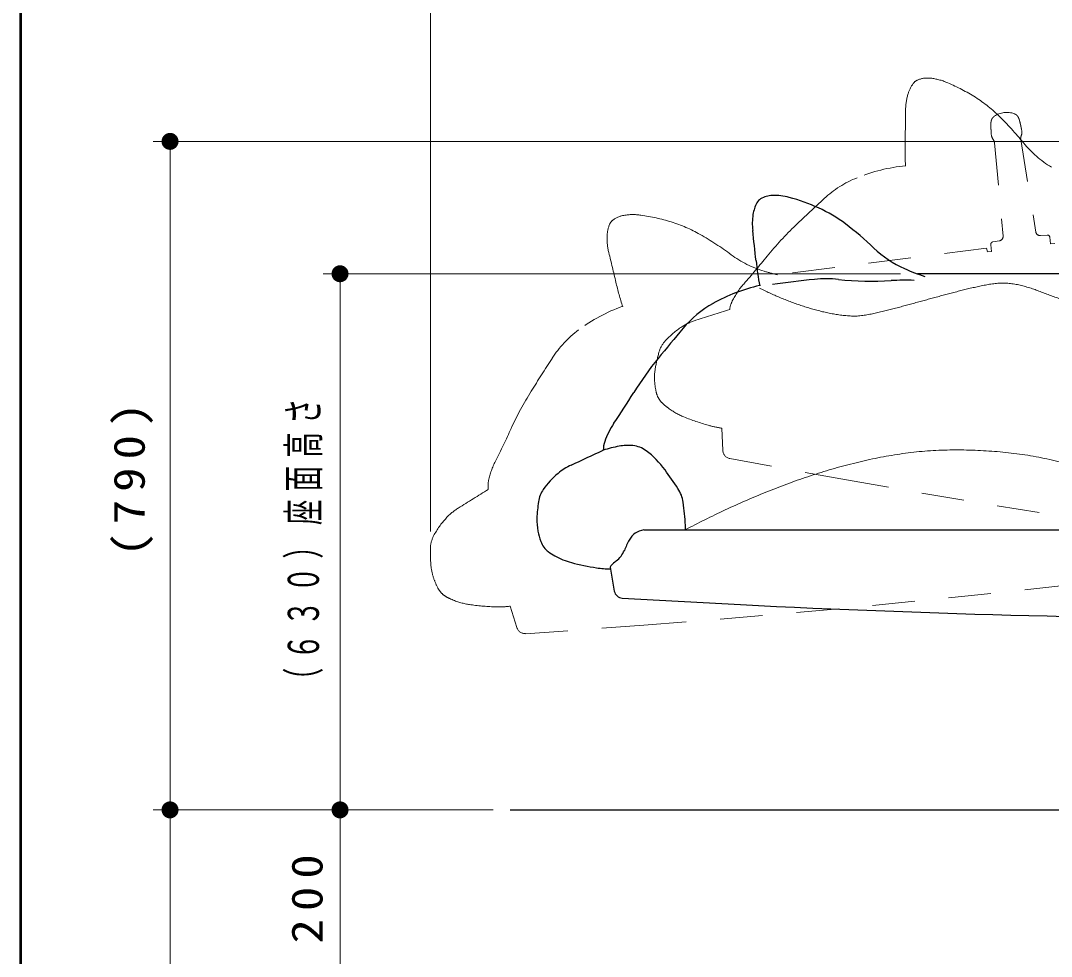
# Model space of a CAD drawing. Units: millimetres on the paper, scale 1:20. Extents: x -365 to 0, y 0 to 257.
# Drawn here: x -365 to -304.4, y 116.1 to 171.2 of the extents above; entities that cross this region are included whole.
import ezdxf

# ---------------------------------------------------------------- set-up
doc = ezdxf.new("R2010")
doc.units = ezdxf.units.MM
doc.linetypes.add('USER1', pattern=[4.5, 2.5, -2])
doc.layers.add('1_20', color=7, linetype='Continuous', lineweight=25)
doc.layers.add('NAKAMURA図枠', color=7, linetype='Continuous', lineweight=13)
doc.styles.add('ＭＳ ゴシック', font='')
doc.styles.get('ＭＳ ゴシック').set_extended_font_data('MS Gothic')

# ---------------------------------------------------------------- blocks, each defined once
blk = doc.blocks.new('filled_dot')
at = {"color": 0, "linetype": 'Continuous', "lineweight": -2, "const_width": 1.25}
blk.add_lwpolyline([(-0.625, 0, 1), (0.625, 0, 1)], format="xyb", close=True, dxfattribs=at)

msp = doc.modelspace()

# ---------------------------------------------------------------- linework, layer by layer
at = {"layer": '1_20', "lineweight": 13}
for p, q in [((-340.895, 141.14), (-340.895, 176.994)), ((-298.835, 164.096), (-357.21, 164.096)), ((-356.21, 124.761), (-356.21, 164.096)), ((-313.241, 156.308), (-347.21, 156.308)), ((-346.21, 124.761), (-346.21, 156.308)), ((-337.21, 124.761), (-357.21, 124.761)), ((-356.21, 89.761), (-356.21, 124.761)), ((-337.21, 124.761), (-356.21, 124.761)), ((-337.21, 124.761), (-347.21, 124.761)), ((-337.21, 124.761), (-347.21, 124.761)), ((-346.21, 114.761), (-346.21, 124.761))]:
    msp.add_line(p, q, dxfattribs=at)
at = {"layer": '1_20', "color": 2, "linetype": 'USER1', "lineweight": 13}
for p, q in [((-307.713, 164.012), (-307.21, 158.515)), ((-306.167, 164.208), (-305.281, 158.759)), ((-304.621, 158.586), (-305.011, 158.551)), ((-304.458, 158.456), (-304.408, 158.065)), ((-308.176, 157.811), (-320.48, 156.248)), ((-308.129, 157.593), (-308.176, 157.811)), ((-307.93, 158.015), (-307.881, 157.624)), ((-307.418, 158.245), (-307.806, 158.182)), ((-304.16, 158.096), (-304.408, 158.065)), ((-307.881, 157.624), (-308.129, 157.593)), ((-323.751, 147.224), (-323.687, 145.903)), ((-323.282, 145.43), (-316.419, 144.172)), ((-336.197, 136.747), (-335.805, 135.484)), ((-335.295, 135.128), (-328.335, 135.624))]:
    msp.add_line(p, q, dxfattribs=at)
at = {"layer": '1_20'}
for p, q in [((-299.855, 156.309), (-312.241, 156.308)), ((-328.341, 141.236), (-248.004, 141.236)), ((-330.323, 139.04), (-330.076, 137.639)), ((-329.614, 137.221), (-322.647, 136.837)), ((-336.21, 124.761), (-301.085, 124.761))]:
    msp.add_line(p, q, dxfattribs=at)
at = {"layer": '1_20', "color": 2, "linetype": 'USER1', "lineweight": 13}
for centre, radius, start, end in [((-310.774, 166.272), 2.113, 144.27979, 163.81564), ((-312.009, 167.161), 0.592, 113.29756, 144.27979), ((-311.658, 166.346), 1.479, 85.0161, 113.29756), ((-311.812, 164.582), 3.25, 67.42289, 85.0161), ((-315.102, 156.67), 11.819, 58.52748, 67.42289), ((-309.485, 165.898), 3.455, 163.81564, 179.52089), ((-313.23, 159.727), 8.234, 45.66008, 58.52748), ((-423.661, 166.853), 110.725, 358.58916, 359.52089), ((-306.99, 164.502), 1.299, 70.22382, 124.2457), ((-321.094, 151.68), 19.486, 39.22767, 45.66008), ((-307.234, 164.579), 0.671, 183.17522, 216.27602), ((-305.837, 164.268), 0.336, 159.08191, 190.32106), ((-306.773, 164.637), 0.671, 338.19482, 11.29298), ((-294.956, 163.683), 18.019, 178.58916, 183.34678), ((-308.048, 163.988), 0.336, 4.14846, 35.38761), ((-301.019, 168.069), 6.431, 219.22767, 238.64672), ((-311.889, 152.257), 10.458, 95.79628, 111.94528), ((-313.456, 156.145), 6.266, 111.94528, 132.96565), ((-102.929, -69.888), 315.155, 132.96565, 133.38331), ((-329.266, 158.285), 1.479, 99.48562, 127.76708), ((-328.974, 156.538), 3.25, 81.89241, 99.48562), ((-330.182, 148.055), 11.819, 72.997, 81.89241), ((-328.391, 158.434), 2.113, 158.74931, 178.28516), ((-329.809, 158.986), 0.592, 127.76708, 158.74931), ((-329.134, 151.483), 8.234, 60.1296, 72.997), ((-306.728, 145.748), 18.451, 133.38331, 141.07772), ((-327.05, 158.394), 3.455, 178.28516, 193.99041), ((-334.738, 141.726), 19.486, 53.69719, 60.1296), ((-307.459, 158.492), 0.25, 279.2429, 5.22662), ((-305.034, 158.8), 0.25, 189.24402, 275.2255), ((-304.607, 158.437), 0.15, 7.23476, 95.23476), ((-307.781, 158.034), 0.15, 99.23476, 187.23476), ((-437.842, 130.79), 110.725, 13.05868, 13.99041), ((-319.394, 162.611), 6.431, 233.69719, 253.11623), ((-359.671, 188.502), 49.599, 318.60149, 321.07772), ((-317.682, 168.255), 12.328, 253.11623, 256.88178), ((-312.428, 159.88), 18.019, 193.05868, 197.81629), ((-319.015, 152.661), 4.6, 138.60149, 153.62782), ((-321.722, 154.003), 1.579, 153.62782, 172.64268), ((-325.969, 144.585), 10.458, 110.2658, 126.41479), ((-389.747, 360.265), 216.512, 287.32522, 287.87584), ((-324.264, 150.349), 3.38, 107.32522, 122.90391), ((-328.458, 147.958), 6.266, 126.41479, 147.43517), ((-323.398, 149.01), 4.975, 122.90391, 137.74233), ((-325.845, 151.234), 1.669, 137.74233, 164.37065), ((-318.437, 149.161), 9.361, 164.37065, 170.37536), ((-68.131, -18.303), 315.155, 147.43517, 147.85283), ((-324.501, 150.189), 3.211, 170.37536, 183.98174), ((-323.702, 150.245), 4.011, 183.98174, 192.99453), ((-319.345, 139.572), 18.451, 147.85283, 155.54724), ((-326.221, 149.664), 1.426, 192.99453, 208.61348), ((-326.469, 149.528), 1.143, 208.61348, 227.11236), ((-324.512, 151.635), 4.018, 227.11236, 233.67846), ((-324.349, 151.857), 4.294, 233.67846, 247.69056), ((-320.86, 160.362), 13.487, 247.69056, 254.11886), ((-323.007, 152.813), 5.638, 254.11886, 262.41875), ((-381.292, 167.741), 49.599, 333.07101, 335.54724), ((-323.188, 145.927), 0.5, 182.76524, 259.29111), ((-332.97, 143.195), 4.6, 153.07101, 168.09734), ((-335.926, 143.818), 1.579, 168.09734, 187.1122), ((-379.567, 808.68), 675, 274.35291, 280.1166), ((-197.853, 808.68), 675, 259.8834, 265.64709), ((-453.331, 326.54), 216.512, 301.79474, 302.34536), ((-337.475, 139.645), 3.38, 121.79474, 137.37343), ((-336.301, 138.565), 4.975, 137.37343, 152.21185), ((-339.226, 140.107), 1.669, 152.21185, 178.84017), ((-331.536, 139.951), 9.361, 178.84017, 184.84488), ((-337.664, 139.431), 3.211, 184.84488, 198.45126), ((-336.904, 139.685), 4.011, 198.45126, 207.46405), ((-339.198, 138.493), 1.426, 207.46405, 223.083), ((-339.405, 138.299), 1.143, 223.083, 241.58188), ((-338.037, 140.828), 4.018, 241.58188, 248.14798), ((-337.934, 141.084), 4.294, 248.14798, 262.16008), ((-336.68, 150.191), 13.487, 262.16008, 268.58838), ((-336.873, 142.344), 5.638, 268.58838, 276.88826), ((-335.328, 135.632), 0.5, 197.23476, 273.76063)]:
    msp.add_arc(centre, radius, start, end, dxfattribs=at)
at = {"layer": '1_20'}
for centre, radius, start, end in [((-321.167, 160.198), 0.592, 120.53232, 151.51455), ((-320.717, 159.434), 1.479, 92.25086, 120.53232), ((-320.647, 157.664), 3.25, 74.65765, 92.25086), ((-322.914, 149.401), 11.819, 65.76224, 74.65765), ((-319.83, 159.472), 2.113, 151.51455, 171.0504), ((-321.443, 152.67), 8.234, 52.89484, 65.76224), ((-318.505, 159.264), 3.455, 171.0504, 186.75565), ((-328.231, 143.696), 19.486, 46.46243, 52.89484), ((-431.892, 145.832), 110.725, 5.82392, 6.75565), ((-310.379, 162.483), 6.431, 226.46243, 245.88147), ((-303.812, 158.896), 18.019, 185.82392, 190.58154), ((-307.969, 167.866), 12.328, 245.88147, 251.83877), ((-313.92, 110.737), 45.451, 95.52861, 98.67955), ((-317.614, 148.9), 7.11, 84.19117, 95.52861), ((-314.887, 175.704), 19.832, 264.19117, 273.15097), ((-312.921, 139.997), 15.928, 88.25263, 93.15097), ((-319.172, 145.428), 10.458, 103.03104, 119.18004), ((-321.215, 149.088), 6.266, 119.18004, 140.20041), ((-83.899, -48.633), 315.155, 140.20041, 140.61807), ((-313.232, 139.621), 18.451, 140.61807, 148.31248), ((-371.138, 175.367), 49.599, 325.83625, 328.31248), ((-326.291, 144.931), 4.6, 145.83625, 160.86258), ((-329.146, 145.922), 1.579, 160.86258, 179.87744), ((-328.279, 138.109), 8.19, 100.65225, 107.36906), ((-329.258, 143.31), 2.897, 84.50519, 100.65225), ((-329.128, 144.66), 1.542, 53.20047, 84.50519), ((-422.605, 341.975), 216.512, 294.55998, 295.1106), ((-331.343, 141.698), 5.24, 35.80177, 53.20047), ((-331.208, 141.977), 3.38, 114.55998, 130.13867), ((-330.18, 140.758), 4.975, 130.13867, 144.97708), ((-361.242, 120.133), 42.104, 33.9946, 35.80177), ((-332.887, 142.655), 1.669, 144.97708, 171.6054), ((-327.877, 142.633), 1.862, 6.97619, 33.9946), ((-325.277, 141.532), 9.361, 171.6054, 177.61012), ((-371.809, 137.258), 46.121, 5.28646, 6.97619), ((-331.422, 141.789), 3.211, 177.61012, 191.2165), ((-326.843, 141.418), 0.963, 349.06995, 5.28646), ((-330.637, 141.944), 4.011, 191.2165, 200.22929), ((-328.182, 140.086), 1.161, 97.89706, 151.45116), ((-333.063, 141.051), 1.426, 200.22929, 215.84824), ((-333.292, 140.885), 1.143, 215.84824, 234.34712), ((-324.475, 138.07), 5.38, 151.45116, 158.62642), ((-331.616, 143.221), 4.018, 234.34712, 240.91322), ((-331.482, 143.462), 4.294, 240.91322, 254.92532), ((-330.795, 140.543), 1.406, 306.13013, 338.62642), ((-329.091, 152.338), 13.487, 254.92532, 261.35362), ((-330.271, 144.579), 5.638, 261.35362, 269.6535), ((-330.11, 138.98), 0.221, 138.18777, 164.45174), ((-328.797, 137.806), 1.982, 126.13013, 138.18777), ((-329.583, 137.725), 0.5, 190, 266.52587), ((-288.71, 810.986), 675, 267.11816, 272.88184)]:
    msp.add_arc(centre, radius, start, end, dxfattribs=at)
at = {"layer": '1_20', "color": 2, "linetype": 'USER1', "lineweight": 13}
for points in [[(-307.903, 164.542), (-307.904, 164.556), (-307.905, 164.571), (-307.906, 164.586), (-307.907, 164.6), (-307.907, 164.615), (-307.908, 164.63), (-307.909, 164.644), (-307.91, 164.659), (-307.91, 164.673), (-307.911, 164.688), (-307.912, 164.703), (-307.913, 164.717), (-307.913, 164.732), (-307.914, 164.747), (-307.915, 164.761), (-307.915, 164.776), (-307.916, 164.791), (-307.917, 164.805), (-307.917, 164.82), (-307.918, 164.835), (-307.919, 164.849), (-307.919, 164.864), (-307.92, 164.879), (-307.92, 164.893), (-307.921, 164.908), (-307.922, 164.923), (-307.922, 164.937), (-307.923, 164.952), (-307.923, 164.967), (-307.923, 164.981), (-307.924, 164.996), (-307.924, 165.011), (-307.925, 165.025), (-307.925, 165.04), (-307.925, 165.055), (-307.926, 165.069), (-307.926, 165.084), (-307.926, 165.099), (-307.925, 165.113), (-307.925, 165.128), (-307.925, 165.143), (-307.924, 165.157), (-307.923, 165.172), (-307.922, 165.187), (-307.921, 165.201), (-307.919, 165.216), (-307.917, 165.23), (-307.915, 165.245), (-307.913, 165.259), (-307.91, 165.274), (-307.907, 165.288), (-307.904, 165.302), (-307.9, 165.317), (-307.896, 165.331), (-307.892, 165.345), (-307.887, 165.359), (-307.881, 165.372), (-307.876, 165.386), (-307.87, 165.399), (-307.864, 165.413), (-307.857, 165.426), (-307.85, 165.439), (-307.842, 165.451), (-307.835, 165.463), (-307.826, 165.476), (-307.817, 165.487), (-307.808, 165.499), (-307.799, 165.51), (-307.789, 165.521), (-307.779, 165.531), (-307.768, 165.541), (-307.756, 165.55), (-307.745, 165.56), (-307.733, 165.568), (-307.721, 165.576)], [(-306.55, 165.725), (-306.537, 165.719), (-306.523, 165.714), (-306.51, 165.708), (-306.496, 165.702), (-306.483, 165.695), (-306.471, 165.687), (-306.458, 165.68), (-306.446, 165.672), (-306.434, 165.663), (-306.423, 165.654), (-306.412, 165.644), (-306.401, 165.634), (-306.391, 165.624), (-306.381, 165.613), (-306.371, 165.602), (-306.362, 165.591), (-306.353, 165.579), (-306.344, 165.567), (-306.336, 165.555), (-306.328, 165.543), (-306.32, 165.53), (-306.313, 165.518), (-306.306, 165.505), (-306.3, 165.491), (-306.293, 165.478), (-306.287, 165.465), (-306.282, 165.451), (-306.276, 165.438), (-306.271, 165.424), (-306.266, 165.41), (-306.262, 165.396), (-306.257, 165.382), (-306.253, 165.368), (-306.248, 165.354), (-306.244, 165.34), (-306.24, 165.326), (-306.236, 165.312), (-306.232, 165.298), (-306.228, 165.284), (-306.224, 165.27), (-306.221, 165.256), (-306.217, 165.241), (-306.213, 165.227), (-306.21, 165.213), (-306.206, 165.199), (-306.203, 165.185), (-306.199, 165.17), (-306.196, 165.156), (-306.192, 165.142), (-306.189, 165.127), (-306.186, 165.113), (-306.183, 165.099), (-306.179, 165.085), (-306.176, 165.07), (-306.173, 165.056), (-306.17, 165.042), (-306.167, 165.027), (-306.164, 165.013), (-306.161, 164.999), (-306.158, 164.984), (-306.155, 164.97), (-306.152, 164.956), (-306.149, 164.941), (-306.146, 164.927), (-306.143, 164.912), (-306.141, 164.898), (-306.138, 164.884), (-306.135, 164.869), (-306.132, 164.855), (-306.129, 164.841), (-306.126, 164.826), (-306.124, 164.812), (-306.121, 164.797), (-306.118, 164.783), (-306.115, 164.769)]]:
    msp.add_open_spline(points, degree=3, knots=[0, 0, 0, 0, 1, 1, 1, 2, 2, 2, 3, 3, 3, 4, 4, 4, 5, 5, 5, 6, 6, 6, 7, 7, 7, 8, 8, 8, 9, 9, 9, 10, 10, 10, 11, 11, 11, 12, 12, 12, 13, 13, 13, 14, 14, 14, 15, 15, 15, 16, 16, 16, 17, 17, 17, 18, 18, 18, 19, 19, 19, 20, 20, 20, 21, 21, 21, 22, 22, 22, 23, 23, 23, 24, 24, 24, 25, 25, 25, 25], dxfattribs=at)
at = {"layer": '1_20', "lineweight": 13}
for points in [[(-300.943, 156.273), (-301.016, 156.19), (-301.089, 156.108), (-301.164, 156.027), (-301.239, 155.947), (-301.316, 155.868), (-301.394, 155.79), (-301.473, 155.713), (-301.553, 155.637), (-301.635, 155.563), (-301.716, 155.49), (-301.8, 155.417), (-301.885, 155.348), (-301.971, 155.279), (-302.058, 155.211), (-302.148, 155.148), (-302.238, 155.085), (-302.331, 155.024), (-302.426, 154.97), (-302.522, 154.916), (-302.621, 154.863), (-302.723, 154.824), (-302.825, 154.785), (-302.932, 154.749), (-303.04, 154.734), (-303.148, 154.718), (-303.26, 154.722), (-303.369, 154.731), (-303.478, 154.741), (-303.587, 154.767), (-303.694, 154.792), (-303.801, 154.818), (-303.906, 154.851), (-304.011, 154.885), (-304.116, 154.919), (-304.22, 154.957), (-304.323, 154.994), (-304.427, 155.032), (-304.529, 155.072), (-304.632, 155.111), (-304.735, 155.15), (-304.838, 155.191), (-304.941, 155.229), (-305.044, 155.268), (-305.147, 155.307), (-305.251, 155.344), (-305.354, 155.382), (-305.458, 155.418), (-305.563, 155.452), (-305.668, 155.486), (-305.773, 155.519), (-305.879, 155.549), (-305.985, 155.579), (-306.092, 155.608), (-306.199, 155.632), (-306.306, 155.657), (-306.414, 155.68), (-306.523, 155.698), (-306.631, 155.716), (-306.741, 155.731), (-306.85, 155.742), (-306.96, 155.753), (-307.07, 155.761), (-307.18, 155.763), (-307.29, 155.764), (-307.4, 155.759), (-307.51, 155.751), (-307.62, 155.742), (-307.729, 155.728), (-307.838, 155.712), (-307.947, 155.697), (-308.056, 155.678), (-308.164, 155.658), (-308.273, 155.639), (-308.381, 155.617), (-308.489, 155.595), (-308.597, 155.573), (-308.704, 155.55), (-308.812, 155.526), (-308.919, 155.502), (-309.027, 155.477), (-309.134, 155.451), (-309.241, 155.426), (-309.348, 155.4), (-309.455, 155.374), (-309.562, 155.348), (-309.669, 155.321), (-309.776, 155.294), (-309.883, 155.266), (-309.989, 155.239), (-310.096, 155.211), (-310.202, 155.183), (-310.309, 155.155), (-310.416, 155.127), (-310.522, 155.099), (-310.628, 155.07), (-310.735, 155.042), (-310.841, 155.013), (-310.948, 154.984), (-311.054, 154.955), (-311.16, 154.927), (-311.266, 154.898), (-311.373, 154.869), (-311.479, 154.839), (-311.585, 154.81), (-311.691, 154.781), (-311.798, 154.752), (-311.904, 154.723), (-312.01, 154.694), (-312.116, 154.665), (-312.223, 154.635), (-312.329, 154.606), (-312.435, 154.577), (-312.542, 154.548), (-312.648, 154.519), (-312.754, 154.491), (-312.86, 154.462), (-312.967, 154.433), (-313.073, 154.405), (-313.18, 154.376), (-313.286, 154.348), (-313.393, 154.32), (-313.499, 154.292), (-313.606, 154.264), (-313.712, 154.236), (-313.819, 154.209), (-313.926, 154.182), (-314.033, 154.155), (-314.14, 154.128), (-314.247, 154.103), (-314.354, 154.077), (-314.461, 154.051), (-314.569, 154.027), (-314.676, 154.002), (-314.783, 153.978), (-314.891, 153.956), (-314.999, 153.933), (-315.107, 153.911), (-315.216, 153.892), (-315.324, 153.873), (-315.433, 153.854), (-315.542, 153.841), (-315.651, 153.828), (-315.761, 153.818), (-315.871, 153.815), (-315.981, 153.811), (-316.092, 153.817), (-316.202, 153.823), (-316.312, 153.828), (-316.422, 153.838), (-316.531, 153.849), (-316.641, 153.86), (-316.75, 153.873), (-316.859, 153.889), (-316.968, 153.904), (-317.077, 153.922), (-317.185, 153.941), (-317.294, 153.96), (-317.402, 153.982), (-317.51, 154.004), (-317.618, 154.027), (-317.725, 154.051), (-317.832, 154.076), (-317.94, 154.102), (-318.046, 154.129), (-318.153, 154.157), (-318.259, 154.185), (-318.366, 154.215), (-318.471, 154.246), (-318.577, 154.276), (-318.683, 154.308), (-318.788, 154.341), (-318.893, 154.374), (-318.998, 154.408), (-319.102, 154.443), (-319.206, 154.479), (-319.31, 154.515), (-319.414, 154.552), (-319.518, 154.589), (-319.621, 154.627), (-319.724, 154.666), (-319.827, 154.705), (-319.93, 154.746), (-320.032, 154.786), (-320.134, 154.827), (-320.236, 154.869), (-320.338, 154.912), (-320.439, 154.955), (-320.541, 154.998), (-320.641, 155.043), (-320.742, 155.087), (-320.843, 155.132), (-320.943, 155.179), (-321.043, 155.225), (-321.142, 155.272), (-321.242, 155.319), (-321.341, 155.367), (-321.44, 155.416), (-321.538, 155.465)], [(-325.913, 141.236), (-325.525, 141.438), (-325.137, 141.641), (-324.745, 141.836), (-324.353, 142.031), (-323.959, 142.221), (-323.562, 142.407), (-323.165, 142.592), (-322.766, 142.772), (-322.365, 142.947), (-321.964, 143.122), (-321.56, 143.292), (-321.154, 143.456), (-320.748, 143.62), (-320.34, 143.778), (-319.93, 143.93), (-319.519, 144.082), (-319.106, 144.228), (-318.691, 144.367), (-318.276, 144.505), (-317.858, 144.638), (-317.439, 144.762), (-317.019, 144.886), (-316.597, 145.003), (-316.173, 145.111), (-315.748, 145.219), (-315.322, 145.319), (-314.894, 145.409), (-314.465, 145.498), (-314.035, 145.58), (-313.602, 145.649), (-313.17, 145.718), (-312.736, 145.778), (-312.301, 145.823), (-311.866, 145.869), (-311.428, 145.901), (-310.991, 145.92), (-310.554, 145.94), (-310.116, 145.945), (-309.678, 145.941), (-309.241, 145.937), (-308.803, 145.92), (-308.366, 145.896), (-307.929, 145.872), (-307.492, 145.84), (-307.057, 145.794), (-306.621, 145.749), (-306.186, 145.693), (-305.755, 145.623), (-305.323, 145.553), (-304.892, 145.47), (-304.465, 145.374), (-304.039, 145.277), (-303.615, 145.165), (-303.194, 145.043), (-302.774, 144.921), (-302.358, 144.783), (-301.944, 144.643), (-301.529, 144.503), (-301.119, 144.348), (-300.706, 144.203), (-300.293, 144.058), (-299.882, 143.906), (-299.466, 143.771), (-299.05, 143.635), (-298.632, 143.504), (-298.209, 143.392), (-297.786, 143.28), (-297.359, 143.18), (-296.929, 143.098), (-296.5, 143.015), (-296.066, 142.949), (-295.631, 142.897), (-295.197, 142.845), (-294.76, 142.809), (-294.323, 142.784), (-293.886, 142.758), (-293.448, 142.75), (-293.011, 142.746), (-292.573, 142.742), (-292.135, 142.748), (-291.697, 142.76), (-291.26, 142.773), (-290.822, 142.791), (-290.385, 142.822), (-289.949, 142.853), (-289.512, 142.889), (-289.078, 142.947), (-288.645, 143.005), (-288.21, 143.07), (-287.784, 143.17), (-287.359, 143.269), (-286.936, 143.392), (-286.527, 143.545), (-286.119, 143.698), (-285.739, 143.932), (-285.333, 144.09), (-284.926, 144.248), (-284.514, 144.42), (-284.088, 144.494), (-283.663, 144.568), (-283.209, 144.578), (-282.778, 144.534), (-282.348, 144.49), (-281.914, 144.379), (-281.507, 144.229), (-281.1, 144.079), (-280.737, 143.81), (-280.337, 143.635), (-279.937, 143.459), (-279.527, 143.296), (-279.108, 143.177), (-278.689, 143.058), (-278.253, 142.984), (-277.821, 142.92), (-277.388, 142.856), (-276.95, 142.822), (-276.514, 142.793), (-276.077, 142.764), (-275.639, 142.75), (-275.201, 142.746), (-274.764, 142.742), (-274.325, 142.747), (-273.888, 142.768), (-273.452, 142.79), (-273.014, 142.826), (-272.58, 142.877), (-272.145, 142.928), (-271.712, 142.995), (-271.282, 143.075), (-270.852, 143.154), (-270.424, 143.25), (-269.999, 143.354), (-269.574, 143.458), (-269.152, 143.577), (-268.732, 143.699), (-268.311, 143.822), (-267.895, 143.956), (-267.477, 144.089), (-267.06, 144.222), (-266.646, 144.363), (-266.229, 144.498), (-265.813, 144.632), (-265.397, 144.77), (-264.978, 144.897), (-264.559, 145.023), (-264.139, 145.148), (-263.716, 145.258), (-263.292, 145.369), (-262.866, 145.472), (-262.437, 145.559), (-262.008, 145.645), (-261.576, 145.721), (-261.143, 145.779), (-260.709, 145.837), (-260.272, 145.88), (-259.836, 145.907), (-259.399, 145.934), (-258.96, 145.949), (-258.523, 145.94), (-258.086, 145.931), (-257.647, 145.907), (-257.213, 145.853), (-256.78, 145.799), (-256.347, 145.718), (-255.923, 145.615), (-255.498, 145.512), (-255.08, 145.376), (-254.666, 145.234), (-254.252, 145.093), (-253.848, 144.923), (-253.439, 144.766), (-253.03, 144.61), (-252.626, 144.44), (-252.213, 144.296), (-251.8, 144.151), (-251.384, 144.011), (-250.962, 143.897), (-250.54, 143.783), (-250.111, 143.686), (-249.681, 143.61), (-249.25, 143.534), (-248.815, 143.479), (-248.379, 143.44), (-247.943, 143.4), (-247.505, 143.376), (-247.068, 143.373), (-246.63, 143.369), (-246.19, 143.373), (-245.756, 143.419), (-245.322, 143.465), (-244.886, 143.538), (-244.464, 143.649), (-244.043, 143.76), (-243.632, 143.922), (-243.227, 144.085), (-242.821, 144.247), (-242.425, 144.437), (-242.03, 144.626)]]:
    msp.add_open_spline(points, degree=3, knots=[0, 0, 0, 0, 1, 1, 1, 2, 2, 2, 3, 3, 3, 4, 4, 4, 5, 5, 5, 6, 6, 6, 7, 7, 7, 8, 8, 8, 9, 9, 9, 10, 10, 10, 11, 11, 11, 12, 12, 12, 13, 13, 13, 14, 14, 14, 15, 15, 15, 16, 16, 16, 17, 17, 17, 18, 18, 18, 19, 19, 19, 20, 20, 20, 21, 21, 21, 22, 22, 22, 23, 23, 23, 24, 24, 24, 25, 25, 25, 26, 26, 26, 27, 27, 27, 28, 28, 28, 29, 29, 29, 30, 30, 30, 31, 31, 31, 32, 32, 32, 33, 33, 33, 34, 34, 34, 35, 35, 35, 36, 36, 36, 37, 37, 37, 38, 38, 38, 39, 39, 39, 40, 40, 40, 41, 41, 41, 42, 42, 42, 43, 43, 43, 44, 44, 44, 45, 45, 45, 46, 46, 46, 47, 47, 47, 48, 48, 48, 49, 49, 49, 50, 50, 50, 51, 51, 51, 52, 52, 52, 53, 53, 53, 54, 54, 54, 55, 55, 55, 56, 56, 56, 57, 57, 57, 58, 58, 58, 59, 59, 59, 60, 60, 60, 61, 61, 61, 62, 62, 62, 63, 63, 63, 64, 64, 64, 65, 65, 65, 66, 66, 66, 66], dxfattribs=at)
at = {"layer": 'NAKAMURA図枠', "lineweight": 50}
msp.add_line((-365, 257), (-365, 0), dxfattribs=at)

# ---------------------------------------------------------------- block references
at = {"layer": '1_20', "lineweight": 13, "xscale": 0.4, "yscale": 0.4}
for p, rotation in [((-356.21, 164.096), 270), ((-346.21, 156.308), 270), ((-356.21, 124.761), 270), ((-356.21, 124.761), 90), ((-346.21, 124.761), 270), ((-346.21, 124.761), 90)]:
    msp.add_blockref('filled_dot', p, dxfattribs=dict(at, rotation=rotation))

# ---------------------------------------------------------------- texts
at = {"layer": '1_20', "char_height": 1.833, "attachment_point": 8, "rotation": 90, "style": 'ＭＳ ゴシック'}
for s, insert in [('\\T1.32;\\W0.6;（６３０）座面高さ', (-347.21, 140.534)), ('\\T1.33;\\W1.15;(790)', (-357.21, 144.428)), ('\\T1.33;\\W1.15;200', (-347.21, 119.761))]:
    msp.add_mtext(s, dxfattribs=dict(at, insert=insert))

doc.saveas('drawing.dxf')
